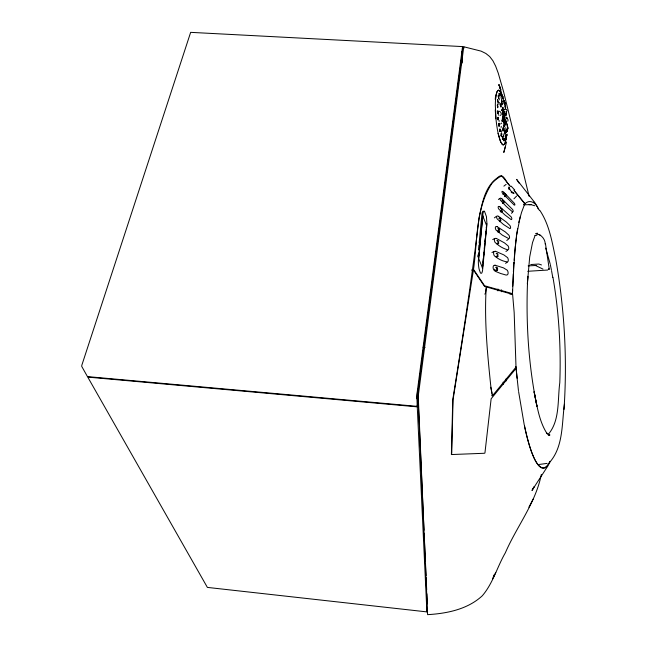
<?xml version="1.0" encoding="UTF-8"?>
<svg xmlns="http://www.w3.org/2000/svg" width="647" height="647" viewBox="0 0 647 647"><rect width="100%" height="100%" fill="white"/><g stroke="black" fill="none" stroke-linecap="round" stroke-linejoin="round"><path stroke-width="0.97" d="M482.711 215.791L486.617 225.617L482.436 268.279L482.452 265.254M498.974 218.613L498.974 218.104L499.767 218.282M497.964 290.907L497.98 289.007M502.242 200.966L503.18 200.376L502.056 200.465M492.238 394.993L491.906 395.835M461.772 63.107L461.974 51.566L462.079 53.224L462.362 52.14L417.016 398.835L417.638 389.696L418.108 399.547L417.226 406.356L87.458 376.603L81.732 366.412L81.813 365.272L190.655 32.35L462.54 46.592L462.346 58.772M463.729 48.59L463.77 46.778M496.257 269.896L496.209 270.818M496.661 256.075L496.613 257.069M497.357 243.126L497.308 244.129M499.427 221.686L499.476 220.684M500.18 211.666L500.948 211.812L500.964 211.14M502.711 202.802L502.687 203.433L503.908 202.713M504.563 196.648L504.587 195.976M503.56 127.774L503.059 131.301M505.331 104.216L505.323 102.655M509.82 294.045L512.464 293.859L512.61 290.002M512.764 286.152L513.289 273.827M512.464 293.859L514.017 262.561M501.506 291.74L501.587 289.824M563.99 409.486C567.427 359.182 564.499 308.376 555.66 258.743C552.109 242.204 549.416 224.622 539.808 210.332M513.386 271.877L513.872 262.852M508.882 187.792L508.938 186.983L510.54 190.711L514.025 193.388L511.995 192.806M504.806 104.353L504.967 102.816L504.814 104.353M503.059 128.09L503.059 130.573L503.123 127.499M564.419 404.254C561.798 423.413 563.367 446.09 550.225 461.659M486.269 286.92C484.118 319.586 487.417 353.561 490.749 385.701L492.375 395.867L516.007 367.124L514.171 312.541L512.618 294.353L484.579 286.467L473.426 269.953L471.509 270.042M482.436 268.279L482.711 265.302M482.994 262.326L483.366 258.363M483.649 255.387L483.924 252.411M484.296 248.448L484.676 244.477M484.951 241.501L485.234 238.533M485.606 234.562L485.889 231.586M486.261 227.623L486.617 225.617M497.608 240.919L497.656 240.668M477.785 256.867L477.979 254.902M478.457 249.977L478.934 245.051M479.128 243.078L481.999 213.518A9.195 2.127 84.3 0 1 483.689 211.44M478.837 255.67L479.128 252.678M482.605 268.262L478.723 258.646L482.888 215.766M496.92 253.81L496.969 253.584M502.921 200.926L502.97 200.449L503.609 200.748L504.142 202.026M495.578 267.332L496.759 267.243L496.492 267.745L497.389 268.311M486.132 288.602L485.541 292.767M426.907 611.892L417.258 406.85L87.757 377.104L207.38 587.403L426.907 611.892L427.238 608.892M503.851 113.249L504.021 111.907L504.571 111.842L502.315 120.083L502.638 121.474L502.08 121.539L501.757 120.156L502.315 120.083M417.258 406.85L418.132 400.032L424.003 530.2M501.101 127.532L501.255 126.319M461.869 63.188L462.33 59.718M462.54 46.592L416.846 394.856L417.226 406.356M503.859 136.056L503.592 136.881L503.067 133.816M503.479 102.727L502.193 104.814M501.037 97.09L501.134 96.395L501.482 96.824M504.571 111.842L504.555 115.32L502.638 121.474M506.641 118.086L506.714 117.56L507.175 119.169L506.9 117.633L506.617 118.086M473.426 269.953L453.062 399.692L451.743 453.539M516.363 236.212L520.301 216.494M516.516 235.815L517.649 228.431M505.719 135.587L505.639 136.096L504.943 134.042M505.388 146.545L503.795 152.482L506.577 141.928M537.673 234.109C541.935 235.144 545.445 239.997 545.186 244.137M541.329 474.461C535.684 503.051 516.71 526.504 505.323 552.845C497.187 566.869 492.982 583.343 482.322 595.758C467.619 609.369 446.98 613.518 427.594 614.65L418.237 396.182L463.762 46.77L481.125 51.137L485.865 53.475L489.706 56.564L492.877 60.697L495.634 66.131L498.239 73.127L503.657 91.914L529.1 196.3M503.382 203.223L503.973 202.81M502.266 211.035L501.619 211.925L502.339 211.132M500.794 220.57L500.139 221.468L500.867 220.659M499.613 231.173L498.95 232.079L499.686 231.254M498.7 242.997L498.036 243.903L498.772 243.07M498.012 255.929L497.349 256.843L498.093 255.994M503.091 101.854L503.277 101.086L503.665 101.28M497.519 269.759L496.896 270.608L497.592 269.807M499.096 121.434L499.298 120.633M518.757 222.406L521.595 212.281L524.871 203.562L513.831 190.129M498.069 102.234L498.101 104.507M502.298 118.878L502.881 117.293M503.762 125.138L503.9 126.772L504.45 126.707L503.706 117.285L502.242 109.699L501.684 109.764M506.787 121.418L506.334 121.846L505.566 120.965M492.569 578.952L494.259 574.601M498.117 111.179L497.826 113.662L497.357 111.794L497.422 111.09L497.826 113.662L497.6 110.952L498.247 114.05M534.843 236.212L532.521 242.585L529.699 256.932L527.378 283.693L527.782 276.318C525.671 319.772 528.138 363.654 536.961 406.308L534.074 391.686C537.091 405.968 539.024 421.294 547.152 433.765L546.48 432.851L549.424 435.237L548.543 434.784L549.958 435.01L547.977 434.744M504.385 110.055L504.66 109.464M493.378 577.334L495.748 572.433M502.63 107.766L502.865 107.297L502.088 107.839L502.63 107.766L503.851 113.557L505.186 124.264L504.636 124.329L504.466 121.911M528.89 507.199L533.16 499.072M504.45 126.707L502.242 109.699M507.887 121.086L508.089 119.671M532.441 489.658L534.018 486.851L531.971 490.475L547.928 465.88M505.186 124.264L504.668 116.703L502.865 107.297M518.457 390.618L515.926 367.189L516.136 367.892L515.182 369.421L491.138 398.787L485.024 452.204L484.878 453.11L484.199 453.28L451.396 454.55L452.763 399.668C462.411 339.165 471.962 278.606 479.079 217.74C482.112 203.49 484.773 186.595 497.624 177.634C503.851 171.107 506.132 184.063 510.653 186.352M503.002 194.569L503.423 193.922M516.638 196.041L513.944 198.815M501.7 123.051L500.649 123.989M498.578 228.86L497.778 228.666M501.279 105.138L502.04 102.792M501.255 208.771L500.471 208.609M504.862 193.671L504.086 193.534M484.773 294.102L485.242 293.576M505.922 195.992L505.226 196.761L505.857 195.887M501.603 132.336L500.98 130.306M511.413 213.292L512.529 212.329M503.884 186.142L506.116 184.387M498.392 199.486L499.557 198.564M494.357 217.877L496.071 216.567M506.763 240.474L508.421 239.212M548.332 434.274C560.116 420.558 557.479 399.628 559.792 382.733C561.078 347.479 558.927 312.064 552.95 277.288M500.463 115.481C502.282 114.317 500.778 111.09 498.788 111.187M505.93 251.432L507.588 250.349M536.031 234.044L537.39 233.179L535.724 233.599M492.715 239.608L494.437 238.589M505.509 263.305L507.151 262.35M537.22 234.772L536.072 235.54L534.705 235.476M491.938 252.524L493.645 251.626M497.535 268.238L496.961 268.44L497.131 269.508M496.969 270.309L495.497 270.389M497.422 256.519L495.853 256.6M497.486 231.828L499.031 231.747M498.109 243.571L496.556 243.652M499.46 221.363L500.22 221.137M500.948 211.812L501.7 211.585M547.127 463.381L539.194 464.465M503.916 201.29L503.382 201.435L503.544 202.438M547.669 270.042L527.717 271.287M548.268 269.298L549.263 269.152L545.445 243.595M523.649 204.226L524.693 204.088C529.569 198.5 536.387 203.012 538.183 208.908M501.433 110.241L501.991 110.176M504.32 113.29L504.878 113.225M504.919 123.844L505.461 123.779M504.094 126.278L504.644 126.214M530.726 264.526L538.814 264.041L541.49 264.947M528.162 265.877L536.169 265.472L535.392 265.456L542.995 269.103M496.856 240.449L498.845 241.404M496.16 253.341L498.166 254.311M504.967 109.125L505.509 109.521M523.787 204.8L530.985 204.662L534.697 205.746M529.125 204.695L530.985 204.662M423.049 347.261L425.055 347.431M512.602 293.681L484.587 285.772L473.507 269.346C477.648 240.652 475.359 208.415 491.971 183.311C494.696 180.295 497.907 177.65 501.611 175.944C504.28 178.507 506.738 182.373 509.432 185.179M505.444 194.302L504.854 193.493L505.994 194.407M501.854 209.385L501.247 208.569L502.412 209.515M500.382 218.888L499.767 218.063L500.94 219.026M499.201 229.459L498.578 228.626L499.759 229.604M496.54 267.276L497.769 269.006M498.926 102.388L500.252 103.488L501.158 106.537M548.656 268.82L549.263 269.152M540.69 235.476L539.088 234.586M506.69 130.532L506.132 129.643M506.407 109.327L507.127 110.888M505.307 127.782L506.164 128.535M511.211 192.224L511.785 192.652M503.981 128.357L505.072 129.812L505.38 133.703M511.146 186.134L514.745 190.024M533.864 202.082L535.692 204.015L539.307 210.186M515.028 191.811L524.774 203.716M534.956 202.802L516.638 179.365L518.991 183.109M498.602 114.834L499.015 115.425M505.776 117.73L506.164 118.304M499.541 124.281L499.112 123.189M501.061 97.802L501.385 98.587M498.821 230.162L499.209 230.89M497.907 241.978L498.287 242.714M497.211 254.918L497.6 255.654M505.105 194.893L505.469 195.588M501.498 210.024L501.87 210.744M500.018 219.559L500.39 220.279M506.205 111.438L506.552 113.581L506.229 111.43M500.875 142.477L498.02 133.339M501.975 95.093L501.255 93.265A28.452 5.322 84.9 0 0 498.384 90.224L497.155 91.453L496.2 94.591A28.436 5.313 84.9 0 0 495.327 105.396L496.031 119.566A28.444 5.313 84.9 0 0 498.125 133.209C499.355 137.107 499.597 142.275 503.164 144.831L504.434 144.232A26.171 4.974 84.6 0 0 505.493 141.903M494.632 269.168L494.923 269.888M498.263 231.982L497.972 230.356M500.786 89.359L499.161 85.258L500.762 89.771L498.877 84.417L501.271 92.044M545.68 248.076L550.136 263.774M515.788 366.445L516.007 367.124M500.818 106.925L500.107 104.151L500.746 106.739M509.068 189.118L508.841 188.423L509.076 189.231M501.781 102.97L501.902 103.407L501.724 102.776M490.709 387.246L491.971 393.327M505.008 119.355L505.234 120.213M503.366 99.816L503.795 101.692M507.871 126.925L508.146 128.753M502.46 109.569L502.832 111.292M550.33 264.623L551.365 269.783M524.28 425.136L518.587 391.516M503.018 112.157L503.471 114.6M551.535 270.648L552.756 277.337M502.606 116.234L502.873 117.94M503.738 116.225L503.981 117.851M504.959 124.758L505.105 125.85M502.905 98.352L502.954 96.411L502.881 98.36M503.131 119.646L503.447 122.154M505.695 113.265L505.978 115.845M505.962 378.996L506.172 380.937M499.128 98.295L499.29 99.873M506.908 134.22L506.787 135.967L506.933 134.22M517.107 378.252L516.136 367.892M495.837 118.797L495.27 109.796M505.024 133.872L504.886 130.273L504.975 133.096M506.399 121.062L506.504 122.793M506.286 121.183L506.391 122.914M424.141 533.233L425.411 561.483M425.508 563.505L426.049 575.612M426.138 577.634L426.688 589.74M426.866 593.776L427.319 603.869M495.473 99.525A28.411 5.305 84.9 0 1 496.095 94.753L497.042 91.607L498.271 90.386A28.428 5.322 84.9 0 1 501.142 93.411M506.536 130.265A28.46 5.322 84.9 0 1 506.48 132.53M506.083 137.868A28.46 5.322 84.9 0 1 505.76 140.084L504.878 143.367L503.714 144.871A28.436 5.313 84.9 0 1 501.611 143.739M505.679 114.236A28.452 5.322 84.9 0 1 505.865 115.975M495.238 99.428A28.403 5.313 84.9 0 1 495.505 96.856M506.65 130.152A28.484 5.322 84.9 0 1 506.593 132.417M506.439 135.231A28.484 5.322 84.9 0 1 506.286 136.954M506.1 138.531A28.484 5.322 84.9 0 1 505.873 139.97M549.845 461.408A133.209 22.839 87.1 0 1 539.477 466.131A133.193 22.839 87.1 0 1 524.458 426.025M550.12 461.821A133.703 22.896 87.1 0 1 539.719 466.616A133.686 22.896 87.1 0 1 531.955 452.868A133.889 22.928 87.1 0 1 524.482 425.572M498.044 90.297A28.428 5.322 84.9 0 1 499.444 90.936M514.163 260.272A131.341 22.022 87.3 0 1 515.36 245.723M515.465 244.768A131.341 22.022 87.3 0 1 516.443 236.576M514.139 262.941A132.134 22.16 87.2 0 1 516.597 236.236M503.406 384.197A136.687 26.163 86.7 0 1 503.148 382.159M500.762 94.017C500.843 97.624 499.565 91.55 500.616 93.136C499.573 91.526 500.867 97.624 500.762 94.017M506.916 123.779L507.369 126.028L506.916 123.779M498.716 97.082L498.578 98.19L498.222 95.521L498.554 98.19L498.619 96.16L498.716 97.082M499.241 125.057L499.104 126.189L498.667 124.135L499.08 126.189L498.764 123.528L499.241 125.057M505.145 106.003C506.189 113.832 504.288 100.455 505.679 107.475L505.275 105.607L505.145 106.003M502.848 138.159L502.735 139.437L502.363 138.498C503.172 141.515 502.735 134.891 502.307 137.576L502.525 136.784L502.848 138.159M497.875 117.641L498.19 119.954L498.384 118.296L498.02 117.261L498.19 119.954L497.875 117.641M505.307 139.873L505.145 140.941L504.854 138.337L504.814 139.801L504.854 138.337L505.307 139.873M499.088 93.556L499.395 95.861L499.589 94.244L499.395 95.861L499.088 93.556M507.377 130.314L507.256 131.511L507.272 129.432L507.377 130.314M503.625 138.709L503.924 140.973L503.601 138.709M497.551 99.476L497.996 101.943L497.551 99.476M505.784 136.784L506.205 139.17L505.784 136.784M497.826 106.739L497.624 107.685L497.349 104.976L497.624 107.685L497.551 105.105L497.826 106.739M502.04 95.481C501.748 98.457 501.077 91.817 501.943 94.559C501.093 91.825 501.74 98.457 502.04 95.481M501.554 135.352L501.352 136.274L501.004 134.964C501.522 138.595 501.813 132.562 500.996 134.083L501.118 133.597L501.554 135.352M486.94 223.999L482.508 270.947L481.861 272.937L480.996 273.406L480.341 272.727L479.079 269.023A9.422 2.248 84.8 0 1 478.376 260.393L482.977 213.187L483.608 211.407L484.449 211.148L486.455 216.664L486.94 223.999M504.094 100.568L504.571 102.016L504.094 100.568M503.342 98.49L503.075 98.991L503.342 98.49M500.317 131.155L500.034 131.64L499.743 130.055C501.174 135.765 499.185 124.167 500.317 131.155M495.028 265.197L493.758 265.513A3.68 2.459 63.5 0 0 493.904 270.058L495.222 271.279L500.657 273.495L506.205 275.088L507.483 274.773A3.656 2.434 63.8 0 0 507.321 270.268L503.487 267.874L495.028 265.197M495.57 251.303L494.3 251.44A3.656 2.321 61.3 0 0 494.292 255.735C497.899 258.881 502.865 261.493 507.62 261.914A3.639 2.297 61.6 0 0 507.596 257.652L503.867 254.902L495.57 251.303M496.346 238.419L495.092 238.371A3.631 2.135 58.3 0 0 495.02 242.326C498.562 245.747 503.269 248.78 508.065 249.863A3.615 2.111 58.7 0 0 508.105 245.925L504.474 242.876L496.346 238.419M497.26 226.733L496.031 226.507A3.607 1.876 54.1 0 0 495.99 230.008L502.363 235.152L508.89 238.678A3.583 1.86 54.4 0 0 508.89 235.168L505.291 231.917L497.26 226.733M498.489 216.3L497.276 215.904A3.575 1.642 51.6 0 0 497.211 218.961L503.479 224.485L509.925 228.617A3.55 1.626 51.9 0 0 509.941 225.544L506.399 222.115L498.489 216.3M500.066 206.943L498.869 206.385A3.534 1.423 50.7 0 0 498.732 209.013L504.83 214.885L511.122 219.592A3.518 1.407 50.9 0 0 511.219 216.947L500.066 206.943M501.943 198.864L500.77 198.152A3.502 1.229 50.8 0 0 500.535 200.36L506.383 206.555L512.481 211.804A3.486 1.221 51 0 0 512.667 209.571L501.943 198.864M503.835 192.264L502.679 191.431A3.461 0.979 49.5 0 0 502.444 193.13L514.187 205.059A3.453 0.97 49.7 0 0 514.373 203.32L503.835 192.264M506.455 114.042L506.1 113.209L506.455 114.042M507.733 128.155L507.288 126.715L507.717 128.219M507.078 131.268L506.9 130.532L507.078 131.268M506.609 135.506L506.464 134.649L506.609 135.506M501.91 101.797L501.619 99.832L501.91 101.797"/></g></svg>
